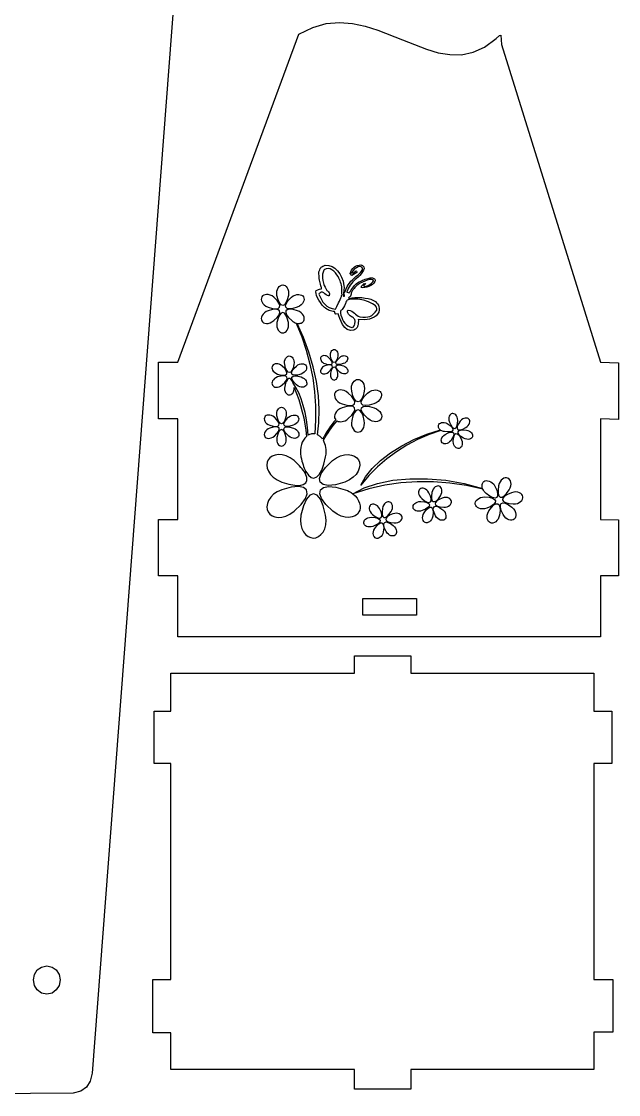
# Model space of a CAD drawing. Extents: x -1652 to 1470, y -458 to 1785.
# Drawn here: x -1195 to -1067.9, y -339.5 to -111 of the extents above; entities that cross this region are included whole.
import ezdxf

# ---------------------------------------------------------------- set-up
doc = ezdxf.new("R2010")
doc.units = 0
doc.layers.add('LAYER_1', color=7, linetype='CONTINUOUS')

msp = doc.modelspace()

# ---------------------------------------------------------------- linework, layer by layer
at = {"layer": 'LAYER_1', "color": 114}
for points in [[(-1183.9593, -339.2017), (-1220.4843, -339.5017), (-1221.4843, -339.4517), (-1222.2843, -339.2517), (-1222.9093, -338.8767), (-1223.3593, -338.3767), (-1223.9093, -337.0517), (-1224.1093, -335.4017), (-1248.8843, -39.4517), (-1248.8843, 20.4983), (-1157.4343, 20.4983), (-1157.4343, -39.4517), (-1179.9343, -334.9767), (-1180.3593, -336.6267), (-1181.1593, -337.9267), (-1182.3343, -338.7767), (-1183.9593, -339.2017)], [(-1135.9343, -113.6767), (-1132.9843, -112.2267), (-1130.1343, -111.4017), (-1127.3093, -111.1517), (-1124.5343, -111.3517), (-1121.8093, -111.9267), (-1119.1343, -112.7767), (-1113.9093, -114.8767), (-1108.7843, -116.8767), (-1106.2843, -117.6017), (-1103.7843, -118.0017), (-1101.3093, -118.0267), (-1098.8592, -117.5017), (-1096.4093, -116.4017), (-1093.9593, -114.6017), (-1093.2593, -113.9517), (-1092.9593, -113.8767), (-1092.8093, -115.8267), (-1071.7343, -183.5267), (-1067.9093, -183.6517), (-1067.9093, -195.7268), (-1071.7343, -195.6017), (-1071.7343, -217.0017), (-1067.9093, -217.1017), (-1067.9093, -229.0517), (-1071.7343, -229.0517), (-1071.7343, -242.0017), (-1161.7093, -242.0017), (-1161.7093, -229.0517), (-1165.8343, -229.0517), (-1165.8343, -217.0017), (-1161.7093, -217.0017), (-1161.7093, -195.6017), (-1165.8343, -195.6017), (-1165.8343, -183.5267), (-1161.7093, -183.5267), (-1135.9343, -113.6767)], [(-1122.3343, -237.3767), (-1122.3343, -233.8767), (-1110.9093, -233.8767), (-1110.9093, -237.3767), (-1122.3343, -237.3767)], [(-1073.1343, -249.7767), (-1073.1343, -257.8767), (-1069.3093, -257.8767), (-1069.3093, -269.0017), (-1073.1343, -269.0017), (-1073.1343, -314.9767), (-1069.1093, -314.9767), (-1069.1093, -326.2017), (-1073.1343, -326.2017), (-1073.1343, -334.1767), (-1112.1343, -334.1767), (-1112.1343, -338.3267), (-1124.1343, -338.3267), (-1124.1343, -334.1767), (-1163.2093, -334.1767), (-1163.2093, -326.3267), (-1167.0343, -326.3267), (-1167.0343, -314.9767), (-1163.2093, -314.9767), (-1163.2093, -269.0017), (-1166.7343, -269.0017), (-1166.7343, -257.8767), (-1163.2093, -257.8767), (-1163.2093, -249.7767), (-1124.1343, -249.7767), (-1124.1343, -246.0767), (-1112.1343, -246.0767), (-1112.1343, -249.7767), (-1073.1343, -249.7767)], [(-1189.6093, -318.1017), (-1190.7093, -317.8767), (-1191.6343, -317.2267), (-1192.2343, -316.2767), (-1192.4593, -315.1017), (-1192.2343, -313.9517), (-1191.6343, -312.9767), (-1190.7093, -312.3517), (-1189.6093, -312.1017), (-1188.4843, -312.3517), (-1187.5843, -312.9767), (-1186.9593, -313.9517), (-1186.7593, -315.1017), (-1186.9593, -316.2767), (-1187.5843, -317.2267), (-1188.4843, -317.8767), (-1189.6093, -318.1017)]]:
    msp.add_lwpolyline(points, close=True, dxfattribs=at)
at = {"layer": 'LAYER_1', "color": 250}
for points in [[(-1126.5328, -169.3442), (-1126.5165, -169.383), (-1126.479, -169.4406), (-1126.4265, -169.4763), (-1126.3642, -169.4878), (-1126.2969, -169.4732), (-1126.246, -169.4359), (-1126.2243, -169.3826), (-1126.2263, -169.3167), (-1126.2461, -169.2419), (-1126.3168, -169.0788), (-1126.3912, -168.921), (-1126.2764, -168.776), (-1126.1835, -168.6388), (-1126.1088, -168.4933), (-1126.0487, -168.3235), (-1125.8886, -167.8638), (-1125.6855, -167.4365), (-1125.4437, -167.0366), (-1125.1671, -166.659), (-1124.8596, -166.2988), (-1124.5255, -165.9508), (-1124.1686, -165.6101), (-1123.7931, -165.2715), (-1123.3582, -164.8927), (-1122.8618, -164.4155), (-1122.6486, -164.1651), (-1122.4898, -163.9205), (-1122.4088, -163.6916), (-1122.4286, -163.4886), (-1122.461, -163.411), (-1122.6636, -163.1775), (-1122.9664, -163.1217), (-1123.3307, -163.2084), (-1123.7177, -163.4024), (-1124.0888, -163.6683), (-1124.4053, -163.971), (-1124.6284, -164.2752), (-1124.7194, -164.5456), (-1124.3806, -164.4993), (-1123.7455, -164.039), (-1123.6582, -164.139), (-1123.6261, -164.2562), (-1123.5997, -164.3876), (-1123.5782, -164.4286), (-1124.6848, -165.0391), (-1125.03, -164.6668), (-1124.9142, -164.2696), (-1124.7342, -163.9084), (-1124.4977, -163.589), (-1124.2122, -163.317), (-1123.8852, -163.0982), (-1123.5243, -162.9384), (-1123.1371, -162.8433), (-1122.7311, -162.8188), (-1122.6516, -162.8293), (-1122.5653, -162.8551), (-1122.4762, -162.8944), (-1122.3884, -162.9453), (-1122.3057, -163.0059), (-1122.2322, -163.0742), (-1122.1718, -163.1484), (-1122.1287, -163.2266), (-1122.1124, -163.2654), (-1122.0804, -163.5628), (-1122.1852, -163.9115), (-1122.3955, -164.2906), (-1122.6804, -164.6794), (-1123.0088, -165.057), (-1123.3496, -165.4026), (-1123.6717, -165.6954), (-1123.9442, -165.9147), (-1124.2106, -166.1411), (-1124.4822, -166.4251), (-1124.7509, -166.7529), (-1125.0086, -167.1109), (-1125.247, -167.4852), (-1125.4581, -167.8621), (-1125.6336, -168.2277), (-1125.7654, -168.5684), (-1125.7751, -168.6098), (-1125.2482, -168.7164), (-1125.14, -168.6298), (-1125.0658, -168.5534), (-1125.0162, -168.484), (-1124.9817, -168.4183), (-1124.92, -168.2851), (-1124.8049, -168.1282), (-1124.4542, -167.6936), (-1124.1002, -167.2138), (-1123.9103, -166.9839), (-1123.7055, -166.7751), (-1123.4812, -166.598), (-1123.2327, -166.4635), (-1122.6293, -166.1866), (-1122.4012, -166.0635), (-1122.1466, -165.9496), (-1121.8732, -165.8468), (-1121.5887, -165.7569), (-1121.3007, -165.6821), (-1121.0168, -165.624), (-1120.7448, -165.5848), (-1120.4923, -165.5663), (-1120.298, -165.5735), (-1120.1187, -165.6073), (-1119.962, -165.6678), (-1119.8358, -165.7549), (-1119.748, -165.8685), (-1119.7063, -166.0085), (-1119.7185, -166.1748), (-1119.7926, -166.3674), (-1120.0095, -166.6774), (-1120.3077, -166.9553), (-1120.6675, -167.1959), (-1121.0688, -167.3937), (-1121.4918, -167.5431), (-1121.9166, -167.6389), (-1122.3233, -167.6756), (-1122.692, -167.6478), (-1122.6487, -167.4666), (-1122.6001, -167.3342), (-1122.5443, -167.237), (-1122.4792, -167.1611), (-1122.3127, -167.0176), (-1122.0846, -166.7934), (-1121.9877, -166.8263), (-1121.7244, -166.7725), (-1122.1628, -167.2448), (-1121.9356, -167.3869), (-1121.6079, -167.3538), (-1121.225, -167.1932), (-1120.8325, -166.9524), (-1120.4758, -166.6789), (-1120.2004, -166.4201), (-1120.0516, -166.2234), (-1120.0749, -166.1364), (-1120.2625, -165.9499), (-1120.5459, -165.8852), (-1120.9368, -165.926), (-1121.4012, -166.051), (-1121.9051, -166.2389), (-1122.4146, -166.4686), (-1122.8957, -166.7189), (-1123.3144, -166.9684), (-1123.6367, -167.196), (-1123.7629, -167.3087), (-1123.9074, -167.4574), (-1124.0612, -167.6311), (-1124.2153, -167.8183), (-1124.3606, -168.0079), (-1124.4882, -168.1888), (-1124.589, -168.3495), (-1124.654, -168.479), (-1124.7332, -168.6764), (-1124.7914, -168.8353), (-1124.8381, -169.0012), (-1124.883, -169.2195), (-1124.9062, -169.3052), (-1124.943, -169.3865), (-1124.9923, -169.464), (-1125.0526, -169.5385), (-1125.2015, -169.6806), (-1125.3794, -169.8177), (-1125.3471, -169.8951), (-1125.2696, -169.8627), (-1125.2372, -169.9403), (-1124.701, -169.7892), (-1124.0505, -169.7168), (-1123.3293, -169.7114), (-1122.5807, -169.7614), (-1121.8481, -169.8552), (-1121.1749, -169.9811), (-1120.6044, -170.1274), (-1120.18, -170.2827), (-1119.9163, -170.4295), (-1119.6598, -170.6214), (-1119.4204, -170.8518), (-1119.208, -171.114), (-1119.0323, -171.4014), (-1118.9032, -171.7073), (-1118.8307, -172.025), (-1118.8245, -172.3479), (-1118.9453, -172.8665), (-1119.1878, -173.3044), (-1119.5295, -173.6662), (-1119.9479, -173.9564), (-1120.4205, -174.1794), (-1120.9249, -174.3398), (-1121.4386, -174.442), (-1121.939, -174.4905), (-1123.3046, -174.4558), (-1123.293, -174.7288), (-1123.3176, -175.076), (-1123.36, -175.4239), (-1123.4021, -175.6989), (-1123.4408, -175.8705), (-1123.4955, -176.0165), (-1123.5673, -176.1427), (-1123.6573, -176.2548), (-1123.7668, -176.3587), (-1123.8969, -176.4602), (-1124.0488, -176.565), (-1124.2236, -176.6789), (-1124.9941, -176.7644), (-1125.6451, -176.5495), (-1126.1866, -176.1104), (-1126.6286, -175.5232), (-1126.9811, -174.8641), (-1127.254, -174.2091), (-1127.4573, -173.6345), (-1127.601, -173.2164), (-1128.0967, -173.3184), (-1128.2854, -172.9886), (-1128.3016, -172.95), (-1128.3438, -172.74), (-1128.6216, -172.6937), (-1128.9333, -172.646), (-1129.2393, -172.5873), (-1129.5, -172.5081), (-1129.712, -172.4012), (-1130.0177, -172.2264), (-1130.3149, -172.0405), (-1130.5016, -171.9), (-1130.9727, -171.3757), (-1131.3778, -170.8359), (-1131.7141, -170.2984), (-1131.9784, -169.7815), (-1132.1677, -169.303), (-1132.2791, -168.881), (-1132.3094, -168.5335), (-1132.2558, -168.2785), (-1131.9474, -168.1129), (-1131.7678, -168.0275), (-1131.5531, -167.9738), (-1131.139, -167.9028), (-1131.1328, -167.7742), (-1131.1535, -167.6191), (-1131.1941, -167.4456), (-1131.2473, -167.2621), (-1131.3633, -166.8976), (-1131.4441, -166.5913), (-1131.495, -166.3244), (-1131.5539, -166.0168), (-1131.6066, -165.6788), (-1131.6387, -165.3207), (-1131.6598, -165.0681), (-1131.6852, -164.7462), (-1131.6904, -164.5784), (-1131.6859, -164.416), (-1131.668, -164.2668), (-1131.6332, -164.1384), (-1131.5234, -163.8449), (-1131.3875, -163.5572), (-1131.2967, -163.4237), (-1131.1836, -163.3015), (-1131.0431, -163.1938), (-1130.8699, -163.1039), (-1130.752, -163.0599), (-1130.3278, -162.8772), (-1129.5801, -162.941), (-1128.8895, -163.1616), (-1128.2633, -163.5294), (-1127.7085, -164.0347), (-1127.2324, -164.6678), (-1126.8422, -165.4192), (-1126.5449, -166.2792), (-1126.3479, -167.2381), (-1126.3281, -167.5257), (-1126.3361, -167.7893), (-1126.3596, -168.046), (-1126.3869, -168.3131), (-1126.5328, -169.3442)], [(-1127.4144, -165.6455), (-1127.619, -165.2905), (-1127.8768, -164.9046), (-1128.1808, -164.5178), (-1128.5243, -164.1602), (-1128.9001, -163.8619), (-1129.3013, -163.6529), (-1129.7211, -163.5633), (-1130.1525, -163.6231), (-1130.3058, -163.6928), (-1130.4721, -163.7814), (-1130.6111, -163.9234), (-1130.7245, -164.1067), (-1130.8135, -164.3192), (-1130.8798, -164.5488), (-1130.9246, -164.7833), (-1130.9496, -165.0105), (-1130.9561, -165.2185), (-1130.9191, -165.6056), (-1130.8261, -166.1361), (-1130.7641, -166.4181), (-1130.6947, -166.6914), (-1130.6202, -166.9413), (-1130.5426, -167.1529), (-1130.3871, -167.5112), (-1130.2303, -167.8287), (-1130.1483, -167.9717), (-1130.0621, -168.1039), (-1129.9707, -168.2252), (-1129.8727, -168.3352), (-1129.6494, -168.5583), (-1129.4809, -168.7781), (-1129.4479, -168.9141), (-1129.4389, -169.0164), (-1129.4473, -169.0929), (-1129.4668, -169.1516), (-1129.5131, -169.2473), (-1129.5263, -169.3669), (-1129.6763, -169.3687), (-1129.8259, -169.3294), (-1129.9738, -169.2579), (-1130.1187, -169.1629), (-1130.3943, -168.9379), (-1130.6423, -168.7251), (-1130.7731, -168.6477), (-1130.9128, -168.611), (-1131.0577, -168.6108), (-1131.2038, -168.643), (-1131.3471, -168.7033), (-1131.484, -168.7875), (-1131.6103, -168.8915), (-1131.7223, -169.011), (-1131.4514, -169.6241), (-1131.1559, -170.198), (-1130.8228, -170.7225), (-1130.4393, -171.1874), (-1129.9923, -171.5824), (-1129.4689, -171.8973), (-1128.856, -172.1218), (-1128.1408, -172.2457), (-1127.8529, -171.6387), (-1127.4878, -170.8944), (-1127.3053, -170.5115), (-1127.1383, -170.1432), (-1126.9984, -169.8058), (-1126.8971, -169.5155), (-1126.8717, -169.3981), (-1126.8542, -169.2909), (-1126.8245, -169.1975), (-1126.7623, -169.1217), (-1126.7785, -168.9488), (-1126.7778, -168.6449), (-1126.7723, -168.3129), (-1126.774, -168.0556), (-1126.7976, -167.7623), (-1126.8391, -167.4549), (-1126.8977, -167.1393), (-1126.9724, -166.8214), (-1127.0623, -166.5072), (-1127.1666, -166.2025), (-1127.2843, -165.9133), (-1127.4144, -165.6455)], [(-1143.8361, -169.6225), (-1143.9301, -169.8631), (-1143.9581, -170.1399), (-1143.9157, -170.4393), (-1143.7984, -170.7477), (-1143.6015, -171.0515), (-1143.3205, -171.3372), (-1142.951, -171.5913), (-1142.4883, -171.8), (-1141.5797, -172.0614), (-1140.869, -172.1399), (-1140.3654, -172.0521), (-1140.078, -171.8148), (-1140.016, -171.4444), (-1140.1886, -170.9577), (-1140.6049, -170.3712), (-1141.2743, -169.7017), (-1141.6683, -169.4127), (-1142.0649, -169.2231), (-1142.4523, -169.1232), (-1142.8187, -169.1031), (-1143.1521, -169.1528), (-1143.4407, -169.2625), (-1143.6727, -169.4224), (-1143.8361, -169.6225)], [(-1139.3993, -167.0616), (-1139.1443, -167.1002), (-1138.8908, -167.2141), (-1138.6528, -167.4004), (-1138.4444, -167.6563), (-1138.2795, -167.9789), (-1138.1722, -168.3654), (-1138.1366, -168.8131), (-1138.1867, -169.3189), (-1138.4148, -170.2358), (-1138.7023, -170.8902), (-1139.0303, -171.2823), (-1139.3797, -171.4124), (-1139.7314, -171.2808), (-1140.0664, -170.8879), (-1140.3658, -170.2338), (-1140.6104, -169.3189), (-1140.6643, -168.8331), (-1140.6306, -168.3949), (-1140.5237, -168.0096), (-1140.3582, -167.6824), (-1140.1485, -167.4188), (-1139.9091, -167.2239), (-1139.6545, -167.1031), (-1139.3993, -167.0616)], [(-1134.9647, -169.6225), (-1134.8709, -169.8631), (-1134.843, -170.1399), (-1134.8855, -170.4393), (-1135.003, -170.7477), (-1135.2, -171.0515), (-1135.4812, -171.3372), (-1135.8512, -171.5913), (-1136.3144, -171.8), (-1137.2225, -172.0614), (-1137.9329, -172.1399), (-1138.4363, -172.0522), (-1138.7236, -171.8149), (-1138.7854, -171.4447), (-1138.6125, -170.9582), (-1138.1957, -170.372), (-1137.5258, -169.7029), (-1137.1324, -169.4135), (-1136.7362, -169.2236), (-1136.3492, -169.1235), (-1135.9831, -169.1032), (-1135.6497, -169.1529), (-1135.361, -169.2626), (-1135.1287, -169.4224), (-1134.9647, -169.6225)], [(-1119.4552, -171.8002), (-1119.6257, -171.5492), (-1119.9081, -171.3074), (-1120.2714, -171.0799), (-1120.6849, -170.8718), (-1121.1176, -170.6881), (-1121.5388, -170.5341), (-1121.9174, -170.4148), (-1122.2228, -170.3354), (-1122.5622, -170.2639), (-1122.9588, -170.1924), (-1123.3965, -170.1302), (-1123.8592, -170.0868), (-1124.3308, -170.0716), (-1124.7951, -170.094), (-1125.236, -170.1635), (-1125.6374, -170.2894), (-1125.7233, -170.3692), (-1125.8244, -170.5291), (-1125.9349, -170.7456), (-1126.0491, -170.9953), (-1126.266, -171.5006), (-1126.4293, -171.8575), (-1126.5902, -172.1036), (-1126.7449, -172.2793), (-1126.8839, -172.4142), (-1126.9971, -172.5379), (-1127.0748, -172.6801), (-1127.1072, -172.8703), (-1127.0845, -173.1382), (-1126.9969, -173.5135), (-1126.8357, -174.014), (-1126.6459, -174.4598), (-1126.4227, -174.854), (-1126.1615, -175.1994), (-1125.8576, -175.499), (-1125.5063, -175.7558), (-1125.1029, -175.9725), (-1124.6427, -176.1523), (-1124.6137, -176.108), (-1124.6178, -176.0969), (-1124.6094, -176.0917), (-1124.5427, -176.0651), (-1124.5039, -176.0489), (-1124.2583, -175.9797), (-1124.1582, -175.6122), (-1124.0586, -175.5982), (-1124.0743, -175.4979), (-1124.0669, -175.3896), (-1124.0447, -175.273), (-1124.0165, -175.1481), (-1123.9908, -175.0147), (-1123.9763, -174.8727), (-1123.9814, -174.7218), (-1124.0148, -174.562), (-1124.0516, -174.4601), (-1124.098, -174.3639), (-1124.1546, -174.2733), (-1124.2223, -174.1882), (-1124.3016, -174.1085), (-1124.3934, -174.0341), (-1124.4983, -173.9649), (-1124.6169, -173.9008), (-1124.7927, -173.7995), (-1125.0006, -173.6511), (-1125.2139, -173.4675), (-1125.4058, -173.2603), (-1125.5496, -173.0413), (-1125.6186, -172.8221), (-1125.586, -172.6144), (-1125.425, -172.4301), (-1125.0222, -172.5119), (-1124.6861, -172.6626), (-1124.3967, -172.861), (-1124.134, -173.0862), (-1123.8782, -173.317), (-1123.6092, -173.5322), (-1123.3071, -173.7108), (-1122.952, -173.8316), (-1122.336, -173.933), (-1121.7874, -173.9528), (-1121.2967, -173.8929), (-1120.854, -173.7554), (-1120.4497, -173.5423), (-1120.0742, -173.2557), (-1119.7177, -172.8976), (-1119.3707, -172.4699), (-1119.3662, -172.1097), (-1119.4552, -171.8002)], [(-1143.8345, -174.7436), (-1143.6735, -174.945), (-1143.4481, -175.1075), (-1143.1677, -175.2204), (-1142.8419, -175.2729), (-1142.4801, -175.2543), (-1142.0917, -175.154), (-1141.6864, -174.9611), (-1141.2736, -174.665), (-1140.5935, -174.0085), (-1140.1706, -173.4321), (-1139.995, -172.9518), (-1140.057, -172.5842), (-1140.3467, -172.3454), (-1140.8545, -172.2517), (-1141.5705, -172.3195), (-1142.485, -172.565), (-1142.9325, -172.761), (-1143.295, -173.0094), (-1143.5753, -173.2948), (-1143.7758, -173.6021), (-1143.8994, -173.9158), (-1143.9486, -174.2208), (-1143.9261, -174.5019), (-1143.8345, -174.7436)], [(-1128.1074, -195.7999), (-1128.4859, -196.2352), (-1128.8579, -196.6961), (-1129.2223, -197.1811), (-1129.5781, -197.6888), (-1129.9242, -198.2179), (-1130.2597, -198.7668), (-1130.5834, -199.3343), (-1130.8942, -199.9189), (-1131.0134, -199.7622), (-1131.1385, -199.6162), (-1131.2688, -199.4813), (-1131.4038, -199.3574), (-1131.5428, -199.2446), (-1131.6853, -199.1432), (-1131.8306, -199.0533), (-1131.9782, -198.9749), (-1131.6725, -196.4075), (-1131.6133, -193.6288), (-1131.7984, -190.6875), (-1132.2254, -187.6323), (-1132.8921, -184.5121), (-1133.7963, -181.3755), (-1134.9355, -178.2714), (-1136.3076, -175.2485), (-1136.072, -175.2737), (-1135.8494, -175.2682), (-1135.642, -175.2347), (-1135.4523, -175.1759), (-1135.2828, -175.0947), (-1135.136, -174.9937), (-1135.0143, -174.8758), (-1134.9201, -174.7436), (-1134.8282, -174.5019), (-1134.8055, -174.2208), (-1134.8545, -173.9158), (-1134.978, -173.6021), (-1135.1785, -173.2948), (-1135.4586, -173.0094), (-1135.821, -172.761), (-1136.2683, -172.565), (-1137.1831, -172.3197), (-1137.8993, -172.252), (-1138.4071, -172.3457), (-1138.6967, -172.5844), (-1138.7584, -172.952), (-1138.5825, -173.4322), (-1138.1593, -174.0086), (-1137.4789, -174.665), (-1137.2309, -174.8556), (-1136.9842, -175.0075), (-1136.741, -175.123), (-1136.5032, -175.2045), (-1135.3369, -178.0907), (-1134.3644, -180.9944), (-1133.5854, -183.9156), (-1132.9995, -186.854), (-1132.6065, -189.8097), (-1132.4059, -192.7826), (-1132.3975, -195.7724), (-1132.5809, -198.7792), (-1132.8803, -198.754), (-1133.0155, -198.7596), (-1133.152, -198.7762), (-1133.2894, -198.8036), (-1133.4271, -198.8417), (-1133.7019, -198.9492), (-1133.9725, -199.0972), (-1134.1108, -197.4239), (-1134.3323, -195.7996), (-1134.6336, -194.238), (-1135.0113, -192.7531), (-1135.4616, -191.3587), (-1135.9813, -190.0688), (-1136.5667, -188.897), (-1137.2143, -187.8574), (-1137.4166, -187.4095), (-1137.6435, -187.1191), (-1137.885, -186.9859), (-1138.1314, -187.0099), (-1138.3729, -187.1909), (-1138.5995, -187.5286), (-1138.8015, -188.0231), (-1138.9691, -188.6741), (-1139.0128, -189.0682), (-1138.9855, -189.4237), (-1138.8989, -189.7363), (-1138.7648, -190.0018), (-1138.5948, -190.2157), (-1138.4008, -190.3738), (-1138.1943, -190.4719), (-1137.9872, -190.5055), (-1137.7966, -190.4788), (-1137.6062, -190.4), (-1137.425, -190.2708), (-1137.262, -190.093), (-1137.126, -189.8686), (-1137.026, -189.5992), (-1136.9711, -189.2867), (-1136.9702, -188.933), (-1136.4506, -190.198), (-1135.9854, -191.4745), (-1135.5748, -192.7625), (-1135.2188, -194.0619), (-1134.9174, -195.3727), (-1134.6708, -196.695), (-1134.4789, -198.0287), (-1134.3419, -199.3739), (-1134.6693, -199.707), (-1134.9633, -200.1046), (-1135.2147, -200.5633), (-1135.4143, -201.0798), (-1135.5527, -201.6505), (-1135.6206, -202.2721), (-1135.6089, -202.9412), (-1135.5082, -203.6545), (-1135.4075, -204.1236), (-1135.3, -204.5671), (-1135.1861, -204.985), (-1135.0661, -205.3774), (-1134.9404, -205.7442), (-1134.8095, -206.0855), (-1134.6738, -206.4014), (-1134.5336, -206.6917), (-1134.6025, -207.1961), (-1134.7785, -206.8981), (-1134.9874, -206.5874), (-1135.2296, -206.2645), (-1135.5054, -205.9299), (-1135.815, -205.5842), (-1136.1588, -205.228), (-1136.5371, -204.8617), (-1136.9502, -204.486), (-1137.8052, -203.8585), (-1138.666, -203.447), (-1139.5068, -203.23), (-1140.302, -203.1861), (-1141.0257, -203.294), (-1141.6522, -203.5322), (-1142.1557, -203.8793), (-1142.5105, -204.3138), (-1142.715, -204.8358), (-1142.7763, -205.4364), (-1142.6845, -206.0861), (-1142.4297, -206.7555), (-1142.0023, -207.4151), (-1141.3923, -208.0354), (-1140.5899, -208.5872), (-1139.5853, -209.0408), (-1138.0802, -209.5015), (-1136.8092, -209.7381), (-1135.7807, -209.7651), (-1135.0027, -209.5976), (-1134.4834, -209.2503), (-1134.2309, -208.7381), (-1134.2535, -208.0756), (-1134.5591, -207.2779), (-1134.4672, -206.8177), (-1133.9185, -207.6174), (-1133.3374, -208.0763), (-1132.7431, -208.194), (-1132.155, -207.9702), (-1131.5923, -207.4047), (-1131.0743, -206.4971), (-1130.6203, -205.2471), (-1130.2495, -203.6545), (-1130.1731, -203.1229), (-1130.1413, -202.6186), (-1130.1511, -202.1421), (-1130.1994, -201.694), (-1130.2828, -201.2751), (-1130.3982, -200.886), (-1130.5426, -200.5273), (-1130.7126, -200.1996), (-1130.3998, -199.6434), (-1130.0724, -199.0972), (-1129.7305, -198.5609), (-1129.374, -198.0346), (-1129.0031, -197.5183), (-1128.6176, -197.0119), (-1128.2176, -196.5154), (-1127.8032, -196.0288), (-1127.5773, -196.1248), (-1127.3226, -196.1855), (-1127.0433, -196.206), (-1126.7438, -196.1815), (-1126.4283, -196.1071), (-1126.101, -195.9779), (-1125.7664, -195.7891), (-1125.4286, -195.5359), (-1124.6819, -194.8148), (-1124.2175, -194.1816), (-1124.0247, -193.6542), (-1124.0929, -193.2504), (-1124.4111, -192.9881), (-1124.9689, -192.8852), (-1125.7553, -192.9596), (-1126.7597, -193.2291), (-1127.2509, -193.4444), (-1127.6489, -193.7173), (-1127.9565, -194.0308), (-1128.1767, -194.3682), (-1128.3124, -194.7128), (-1128.3665, -195.0477), (-1128.3418, -195.3562), (-1128.2414, -195.6215), (-1128.1074, -195.7999)], [(-1139.3993, -177.3026), (-1139.1443, -177.264), (-1138.8908, -177.1502), (-1138.6528, -176.9639), (-1138.4444, -176.708), (-1138.2795, -176.3854), (-1138.1722, -175.9988), (-1138.1366, -175.5512), (-1138.1867, -175.0454), (-1138.4148, -174.1283), (-1138.7023, -173.4738), (-1139.0303, -173.0816), (-1139.3797, -172.9514), (-1139.7314, -173.083), (-1140.0664, -173.476), (-1140.3658, -174.1302), (-1140.6104, -175.0454), (-1140.6643, -175.531), (-1140.6306, -175.9692), (-1140.5237, -176.3545), (-1140.3582, -176.6816), (-1140.1485, -176.9453), (-1139.9091, -177.1403), (-1139.6545, -177.2611), (-1139.3993, -177.3026)], [(-1137.9872, -182.2005), (-1137.7805, -182.2318), (-1137.575, -182.3241), (-1137.382, -182.4752), (-1137.2129, -182.6827), (-1137.0792, -182.9443), (-1136.9922, -183.2578), (-1136.9634, -183.6208), (-1137.0042, -184.031), (-1137.1891, -184.7746), (-1137.4222, -185.3053), (-1137.6881, -185.6233), (-1137.9714, -185.7288), (-1138.2565, -185.6221), (-1138.5282, -185.3034), (-1138.7708, -184.7729), (-1138.9691, -184.031), (-1139.0128, -183.6371), (-1138.9855, -183.2818), (-1138.8989, -182.9693), (-1138.7648, -182.704), (-1138.5948, -182.4902), (-1138.4008, -182.3321), (-1138.1943, -182.2341), (-1137.9872, -182.2005)], [(-1131.2592, -182.4509), (-1131.3191, -182.6034), (-1131.337, -182.7788), (-1131.3103, -182.9685), (-1131.2359, -183.164), (-1131.111, -183.3567), (-1130.9328, -183.5379), (-1130.6983, -183.6991), (-1130.4049, -183.8317), (-1129.8287, -183.9973), (-1129.378, -184.0469), (-1129.0585, -183.9911), (-1128.8762, -183.8406), (-1128.8368, -183.6057), (-1128.9463, -183.2971), (-1129.2103, -182.9253), (-1129.6349, -182.5009), (-1129.8849, -182.3177), (-1130.1365, -182.1975), (-1130.3822, -182.1342), (-1130.6145, -182.1214), (-1130.8259, -182.1529), (-1131.0088, -182.2225), (-1131.1557, -182.3239), (-1131.2592, -182.4509)], [(-1128.4461, -180.8266), (-1128.2845, -180.8511), (-1128.1237, -180.9233), (-1127.9728, -181.0415), (-1127.8406, -181.2038), (-1127.736, -181.4083), (-1127.668, -181.6534), (-1127.6454, -181.9371), (-1127.6772, -182.2577), (-1127.8217, -182.8392), (-1128.004, -183.2543), (-1128.2119, -183.503), (-1128.4335, -183.5856), (-1128.6566, -183.5022), (-1128.8692, -183.253), (-1129.0591, -182.8381), (-1129.2144, -182.2577), (-1129.2485, -181.9496), (-1129.2271, -181.6717), (-1129.1593, -181.4274), (-1129.0543, -181.2201), (-1128.9213, -181.0529), (-1128.7695, -180.9294), (-1128.6081, -180.8529), (-1128.4461, -180.8266)], [(-1125.6341, -182.4509), (-1125.5746, -182.6034), (-1125.5569, -182.7788), (-1125.5839, -182.9685), (-1125.6584, -183.164), (-1125.7833, -183.3567), (-1125.9615, -183.5379), (-1126.1959, -183.6991), (-1126.4894, -183.8317), (-1127.0653, -183.9973), (-1127.5158, -184.0469), (-1127.8352, -183.9912), (-1128.0175, -183.8406), (-1128.0568, -183.6057), (-1127.9472, -183.2972), (-1127.6828, -182.9254), (-1127.2578, -182.5011), (-1127.008, -182.3178), (-1126.7567, -182.1976), (-1126.5112, -182.1342), (-1126.2792, -182.1214), (-1126.0679, -182.153), (-1125.885, -182.2225), (-1125.7379, -182.3239), (-1125.6341, -182.4509)], [(-1141.5848, -184.2772), (-1141.6613, -184.4724), (-1141.6842, -184.6969), (-1141.6499, -184.9397), (-1141.5547, -185.1898), (-1141.395, -185.4362), (-1141.167, -185.668), (-1140.8672, -185.8741), (-1140.4918, -186.0436), (-1139.7553, -186.2554), (-1139.1791, -186.319), (-1138.7707, -186.2477), (-1138.5376, -186.0552), (-1138.4872, -185.7548), (-1138.6271, -185.3601), (-1138.9646, -184.8846), (-1139.5073, -184.3417), (-1139.8269, -184.1074), (-1140.1486, -183.9537), (-1140.4628, -183.8727), (-1140.7599, -183.8564), (-1141.0302, -183.8967), (-1141.2643, -183.9856), (-1141.4523, -184.1151), (-1141.5848, -184.2772)], [(-1134.3923, -184.2772), (-1134.3159, -184.4724), (-1134.2931, -184.6969), (-1134.3275, -184.9397), (-1134.4227, -185.1898), (-1134.5824, -185.4362), (-1134.8104, -185.668), (-1135.1103, -185.8741), (-1135.4858, -186.0436), (-1136.2222, -186.2554), (-1136.7982, -186.319), (-1137.2064, -186.2478), (-1137.4394, -186.0553), (-1137.4896, -185.7551), (-1137.3495, -185.3606), (-1137.0117, -184.8854), (-1136.4687, -184.343), (-1136.1493, -184.1083), (-1135.8279, -183.9543), (-1135.5139, -183.8731), (-1135.2171, -183.8565), (-1134.947, -183.8967), (-1134.7131, -183.9856), (-1134.525, -184.1151), (-1134.3923, -184.2772)], [(-1131.2586, -185.6983), (-1131.1566, -185.826), (-1131.0137, -185.929), (-1130.836, -186.0007), (-1130.6294, -186.0341), (-1130.3999, -186.0224), (-1130.1535, -185.9589), (-1129.8964, -185.8367), (-1129.6344, -185.6489), (-1129.2033, -185.2324), (-1128.9351, -184.8668), (-1128.8239, -184.5622), (-1128.8633, -184.329), (-1129.0471, -184.1775), (-1129.3692, -184.118), (-1129.8233, -184.1608), (-1130.4033, -184.3162), (-1130.687, -184.4408), (-1130.9168, -184.5985), (-1131.0945, -184.7796), (-1131.2216, -184.9746), (-1131.2999, -185.1735), (-1131.331, -185.367), (-1131.3167, -185.5451), (-1131.2586, -185.6983)], [(-1128.4461, -187.3213), (-1128.2845, -187.2968), (-1128.1237, -187.2246), (-1127.9728, -187.1064), (-1127.8406, -186.9441), (-1127.7359, -186.7394), (-1127.6679, -186.4942), (-1127.6452, -186.2102), (-1127.6769, -185.8892), (-1127.8215, -185.3077), (-1128.0038, -184.8927), (-1128.2118, -184.6441), (-1128.4335, -184.5616), (-1128.6566, -184.645), (-1128.8692, -184.8942), (-1129.0591, -185.309), (-1129.2144, -185.8892), (-1129.2485, -186.1973), (-1129.2271, -186.4753), (-1129.1593, -186.7198), (-1129.0543, -186.9273), (-1128.9213, -187.0946), (-1128.7695, -187.2183), (-1128.6081, -187.295), (-1128.4461, -187.3213)], [(-1125.6053, -185.6983), (-1125.7072, -185.826), (-1125.8499, -185.929), (-1126.0274, -186.0007), (-1126.2338, -186.0341), (-1126.4631, -186.0224), (-1126.7092, -185.9589), (-1126.9662, -185.8367), (-1127.2282, -185.6489), (-1127.6597, -185.2324), (-1127.9281, -184.8668), (-1128.0396, -184.5622), (-1128.0005, -184.329), (-1127.8169, -184.1775), (-1127.495, -184.118), (-1127.0409, -184.1608), (-1126.4609, -184.3162), (-1126.1771, -184.4408), (-1125.9472, -184.5985), (-1125.7695, -184.7796), (-1125.6423, -184.9746), (-1125.564, -185.1735), (-1125.5328, -185.367), (-1125.5471, -185.5451), (-1125.6053, -185.6983)], [(-1141.5834, -188.4296), (-1141.4531, -188.593), (-1141.2704, -188.7249), (-1141.0432, -188.8165), (-1140.779, -188.8592), (-1140.4857, -188.8441), (-1140.1708, -188.7628), (-1139.8421, -188.6063), (-1139.5073, -188.366), (-1138.956, -187.8337), (-1138.613, -187.3663), (-1138.4706, -186.977), (-1138.5209, -186.6789), (-1138.7558, -186.4853), (-1139.1675, -186.4093), (-1139.7481, -186.4643), (-1140.4897, -186.6633), (-1140.8525, -186.8224), (-1141.1464, -187.0239), (-1141.3736, -187.2554), (-1141.5362, -187.5045), (-1141.6363, -187.7589), (-1141.6761, -188.0062), (-1141.6578, -188.2338), (-1141.5834, -188.4296)], [(-1134.3551, -188.4296), (-1134.4853, -188.593), (-1134.6678, -188.7249), (-1134.895, -188.8165), (-1135.159, -188.8592), (-1135.4523, -188.8441), (-1135.767, -188.7628), (-1136.0955, -188.6063), (-1136.4301, -188.366), (-1136.9818, -187.8337), (-1137.325, -187.3663), (-1137.4676, -186.977), (-1137.4177, -186.6789), (-1137.1829, -186.4853), (-1136.7713, -186.4093), (-1136.1908, -186.4643), (-1135.4491, -186.6633), (-1135.0863, -186.8224), (-1134.7923, -187.0239), (-1134.5651, -187.2554), (-1134.4025, -187.5045), (-1134.3023, -187.7589), (-1134.2624, -188.0062), (-1134.2807, -188.2338), (-1134.3551, -188.4296)], [(-1123.3699, -187.1848), (-1123.0899, -187.2272), (-1122.8115, -187.3522), (-1122.5502, -187.5568), (-1122.3213, -187.8378), (-1122.1403, -188.1921), (-1122.0227, -188.6167), (-1121.9838, -189.1084), (-1122.039, -189.6641), (-1122.2892, -190.6712), (-1122.6048, -191.39), (-1122.9649, -191.8207), (-1123.3486, -191.9637), (-1123.7348, -191.8193), (-1124.1027, -191.3876), (-1124.4313, -190.6692), (-1124.6997, -189.6641), (-1124.759, -189.1306), (-1124.7221, -188.6493), (-1124.6048, -188.2261), (-1124.4232, -187.8668), (-1124.1929, -187.5772), (-1123.9301, -187.3631), (-1123.6504, -187.2303), (-1123.3699, -187.1848)], [(-1128.2425, -189.9976), (-1128.3461, -190.2617), (-1128.3771, -190.5656), (-1128.3307, -190.8943), (-1128.2018, -191.2331), (-1127.9855, -191.5669), (-1127.6768, -191.8809), (-1127.2708, -192.1601), (-1126.7624, -192.3897), (-1125.7647, -192.6766), (-1124.9842, -192.7626), (-1124.4311, -192.6662), (-1124.1154, -192.4054), (-1124.0473, -191.9987), (-1124.2369, -191.4642), (-1124.6943, -190.8203), (-1125.4296, -190.0852), (-1125.8622, -189.7677), (-1126.2977, -189.5594), (-1126.7232, -189.4495), (-1127.1255, -189.4273), (-1127.4916, -189.4818), (-1127.8085, -189.6022), (-1128.0631, -189.7778), (-1128.2425, -189.9976)], [(-1118.5002, -189.9976), (-1118.397, -190.2617), (-1118.3663, -190.5656), (-1118.4129, -190.8943), (-1118.542, -191.2331), (-1118.7584, -191.5669), (-1119.0673, -191.8809), (-1119.4735, -192.1601), (-1119.9821, -192.3897), (-1120.9795, -192.6766), (-1121.7598, -192.7626), (-1122.3127, -192.6662), (-1122.6283, -192.4055), (-1122.6962, -191.9988), (-1122.5064, -191.4645), (-1122.0487, -190.8207), (-1121.313, -190.0858), (-1120.8805, -189.7681), (-1120.4452, -189.5596), (-1120.0201, -189.4497), (-1119.618, -189.4273), (-1119.2521, -189.4818), (-1118.9351, -189.6022), (-1118.6802, -189.7778), (-1118.5002, -189.9976)], [(-1139.6499, -193.1342), (-1139.4442, -193.1653), (-1139.2397, -193.257), (-1139.0478, -193.4071), (-1138.8798, -193.6133), (-1138.7471, -193.8733), (-1138.6608, -194.1847), (-1138.6325, -194.5454), (-1138.6733, -194.9529), (-1138.8569, -195.6917), (-1139.0885, -196.219), (-1139.3527, -196.5349), (-1139.6341, -196.6397), (-1139.9174, -196.5336), (-1140.1871, -196.217), (-1140.4281, -195.69), (-1140.6248, -194.9529), (-1140.6685, -194.5614), (-1140.6416, -194.2083), (-1140.5556, -193.8979), (-1140.4224, -193.6343), (-1140.2536, -193.4219), (-1140.0608, -193.2649), (-1139.8556, -193.1676), (-1139.6499, -193.1342)], [(-1123.3699, -198.4326), (-1123.09, -198.3902), (-1122.8117, -198.2652), (-1122.5504, -198.0606), (-1122.3215, -197.7796), (-1122.1404, -197.4252), (-1122.0226, -197.0006), (-1121.9836, -196.5089), (-1122.0387, -195.9532), (-1122.289, -194.9462), (-1122.6047, -194.2274), (-1122.9649, -193.7967), (-1123.3485, -193.6537), (-1123.7348, -193.7981), (-1124.1027, -194.2297), (-1124.4313, -194.9481), (-1124.6997, -195.9532), (-1124.759, -196.4867), (-1124.7221, -196.9679), (-1124.6048, -197.3912), (-1124.4232, -197.7505), (-1124.1929, -198.0402), (-1123.9301, -198.2543), (-1123.6504, -198.3871), (-1123.3699, -198.4326)], [(-1118.4503, -195.6215), (-1118.6267, -195.8428), (-1118.874, -196.0215), (-1119.1816, -196.1456), (-1119.5393, -196.2034), (-1119.9365, -196.1831), (-1120.3628, -196.073), (-1120.8079, -195.8612), (-1121.2613, -195.5359), (-1122.0085, -194.8148), (-1122.4733, -194.1817), (-1122.6665, -193.6542), (-1122.5987, -193.2504), (-1122.2807, -192.9881), (-1121.723, -192.8852), (-1120.9365, -192.9596), (-1119.9318, -193.2291), (-1119.4405, -193.4444), (-1119.0425, -193.7173), (-1118.7348, -194.0308), (-1118.5145, -194.3682), (-1118.3788, -194.7128), (-1118.3248, -195.0477), (-1118.3496, -195.3562), (-1118.4503, -195.6215)], [(-1143.2242, -195.1978), (-1143.3004, -195.3914), (-1143.3235, -195.6143), (-1143.2897, -195.8555), (-1143.1953, -196.104), (-1143.0368, -196.3489), (-1142.8105, -196.5793), (-1142.5126, -196.7842), (-1142.1395, -196.9526), (-1141.4072, -197.1632), (-1140.8343, -197.2264), (-1140.4283, -197.1556), (-1140.1966, -196.9642), (-1140.1466, -196.6657), (-1140.2855, -196.2735), (-1140.6209, -195.8008), (-1141.16, -195.2613), (-1141.4776, -195.0285), (-1141.7973, -194.8759), (-1142.1096, -194.7954), (-1142.4048, -194.7791), (-1142.6734, -194.8191), (-1142.9058, -194.9076), (-1143.0926, -195.0364), (-1143.2242, -195.1978)], [(-1136.0766, -195.1978), (-1136.001, -195.3914), (-1135.9785, -195.6143), (-1136.0127, -195.8555), (-1136.1075, -196.104), (-1136.2663, -196.3489), (-1136.4929, -196.5793), (-1136.7909, -196.7842), (-1137.1641, -196.9526), (-1137.8958, -197.1632), (-1138.4682, -197.2264), (-1138.8739, -197.1556), (-1139.1055, -196.9644), (-1139.1554, -196.6659), (-1139.0162, -196.2738), (-1138.6805, -195.8014), (-1138.1408, -195.2622), (-1137.8234, -195.0291), (-1137.5039, -194.8762), (-1137.1919, -194.7956), (-1136.8969, -194.7792), (-1136.6284, -194.8192), (-1136.3958, -194.9076), (-1136.2087, -195.0364), (-1136.0766, -195.1978)], [(-1122.7777, -209.6966), (-1121.7726, -207.9455), (-1120.3464, -206.1929), (-1118.5505, -204.4798), (-1116.4365, -202.8475), (-1114.0559, -201.337), (-1111.4604, -199.9897), (-1108.7015, -198.8466), (-1105.8308, -197.949), (-1105.9602, -197.83), (-1106.0662, -197.7031), (-1106.1491, -197.5711), (-1106.2092, -197.4365), (-1106.2469, -197.3022), (-1106.2625, -197.1709), (-1106.2563, -197.0452), (-1106.2288, -196.928), (-1106.139, -196.7584), (-1105.9935, -196.608), (-1105.7994, -196.4859), (-1105.564, -196.4011), (-1105.2944, -196.3623), (-1104.9981, -196.3787), (-1104.6821, -196.4591), (-1104.3537, -196.6125), (-1103.7687, -197.0025), (-1103.3802, -197.3687), (-1103.1837, -197.6977), (-1103.1749, -197.9762), (-1103.3497, -198.1907), (-1103.7036, -198.3278), (-1104.2323, -198.3741), (-1104.9316, -198.3162), (-1105.1595, -198.2713), (-1105.3651, -198.2082), (-1105.5488, -198.1291), (-1105.7107, -198.0364), (-1108.2495, -198.9396), (-1110.6722, -200.002), (-1112.9789, -201.223), (-1115.1697, -202.6025), (-1117.2448, -204.1399), (-1119.2044, -205.835), (-1121.0487, -207.6874), (-1122.7777, -209.6966)], [(-1103.3515, -194.4441), (-1103.5315, -194.5097), (-1103.6995, -194.6296), (-1103.8456, -194.8), (-1103.96, -195.0165), (-1104.0329, -195.2753), (-1104.0545, -195.5721), (-1104.015, -195.9029), (-1103.9045, -196.2636), (-1103.6054, -196.898), (-1103.3011, -197.3326), (-1103.0056, -197.5703), (-1102.7326, -197.6142), (-1102.4958, -197.4672), (-1102.3092, -197.1325), (-1102.1865, -196.6129), (-1102.1415, -195.9116), (-1102.1729, -195.5504), (-1102.2612, -195.2365), (-1102.395, -194.9716), (-1102.563, -194.7576), (-1102.754, -194.5961), (-1102.9566, -194.4888), (-1103.1595, -194.4376), (-1103.3515, -194.4441)], [(-1099.7513, -195.6624), (-1099.8977, -195.5392), (-1100.0854, -195.4537), (-1100.3058, -195.4122), (-1100.5506, -195.4214), (-1100.8113, -195.4875), (-1101.0794, -195.617), (-1101.3465, -195.8165), (-1101.604, -196.0923), (-1102.0034, -196.6686), (-1102.2274, -197.1495), (-1102.2853, -197.5244), (-1102.1867, -197.7829), (-1101.9411, -197.9145), (-1101.5578, -197.9088), (-1101.0465, -197.7554), (-1100.4166, -197.4437), (-1100.1194, -197.2358), (-1099.8916, -197.0023), (-1099.7291, -196.7539), (-1099.6278, -196.5013), (-1099.5835, -196.2552), (-1099.5921, -196.0262), (-1099.6494, -195.825), (-1099.7513, -195.6624)], [(-1143.2238, -199.3236), (-1143.0942, -199.486), (-1142.9126, -199.617), (-1142.6867, -199.708), (-1142.424, -199.7503), (-1142.1324, -199.7353), (-1141.8194, -199.6545), (-1141.4926, -199.4991), (-1141.1598, -199.2607), (-1140.6122, -198.7318), (-1140.2716, -198.2672), (-1140.1303, -197.8802), (-1140.1802, -197.5839), (-1140.4137, -197.3914), (-1140.8228, -197.3158), (-1141.3997, -197.3704), (-1142.1365, -197.5682), (-1142.497, -197.7264), (-1142.7891, -197.9267), (-1143.0149, -198.1568), (-1143.1766, -198.4044), (-1143.2762, -198.6572), (-1143.3158, -198.9029), (-1143.2977, -199.1291), (-1143.2238, -199.3236)], [(-1139.6499, -201.387), (-1139.4444, -201.3559), (-1139.24, -201.264), (-1139.0481, -201.1138), (-1138.8801, -200.9074), (-1138.7472, -200.6472), (-1138.6609, -200.3354), (-1138.6325, -199.9745), (-1138.6733, -199.5666), (-1138.8569, -198.8282), (-1139.0885, -198.3011), (-1139.3527, -197.9852), (-1139.6341, -197.8803), (-1139.9174, -197.9862), (-1140.1871, -198.3027), (-1140.4281, -198.8296), (-1140.6248, -199.5666), (-1140.6685, -199.9581), (-1140.6416, -200.3114), (-1140.5556, -200.6222), (-1140.4224, -200.886), (-1140.2536, -201.0988), (-1140.0608, -201.256), (-1139.8556, -201.3535), (-1139.6499, -201.387)], [(-1136.0408, -199.3236), (-1136.1701, -199.486), (-1136.3514, -199.617), (-1136.5771, -199.708), (-1136.8395, -199.7503), (-1137.131, -199.7353), (-1137.4438, -199.6545), (-1137.7703, -199.4991), (-1138.1028, -199.2607), (-1138.6508, -198.7318), (-1138.9917, -198.2672), (-1139.1333, -197.8802), (-1139.0835, -197.5839), (-1138.8502, -197.3914), (-1138.4411, -197.3158), (-1137.8641, -197.3704), (-1137.1272, -197.5682), (-1136.7668, -197.7264), (-1136.4748, -197.9267), (-1136.2491, -198.1568), (-1136.0875, -198.4044), (-1135.988, -198.6572), (-1135.9485, -198.9029), (-1135.9668, -199.1291), (-1136.0408, -199.3236)], [(-1105.4616, -200.6793), (-1105.5649, -200.5182), (-1105.6256, -200.321), (-1105.6383, -200.0971), (-1105.5977, -199.8555), (-1105.4986, -199.6055), (-1105.3356, -199.3563), (-1105.1035, -199.1172), (-1104.797, -198.8973), (-1104.1739, -198.5752), (-1103.6681, -198.4149), (-1103.2887, -198.4056), (-1103.045, -198.5366), (-1102.946, -198.7972), (-1103.0011, -199.1766), (-1103.2192, -199.664), (-1103.6097, -200.2487), (-1103.8541, -200.5167), (-1104.1149, -200.7125), (-1104.3822, -200.8417), (-1104.6457, -200.9096), (-1104.8954, -200.9219), (-1105.1214, -200.8839), (-1105.3135, -200.8012), (-1105.4616, -200.6793)], [(-1101.8619, -201.8989), (-1102.0531, -201.9077), (-1102.2541, -201.8615), (-1102.4544, -201.7604), (-1102.6433, -201.6045), (-1102.8102, -201.3937), (-1102.9444, -201.1281), (-1103.0355, -200.8076), (-1103.0726, -200.4323), (-1103.0398, -199.7315), (-1102.9256, -199.2133), (-1102.7438, -198.8801), (-1102.5085, -198.7346), (-1102.2333, -198.7791), (-1101.9323, -199.0164), (-1101.6193, -199.4488), (-1101.3081, -200.079), (-1101.1982, -200.4246), (-1101.1591, -200.7484), (-1101.181, -201.0444), (-1101.2541, -201.3067), (-1101.3685, -201.5293), (-1101.5145, -201.7062), (-1101.6822, -201.8314), (-1101.8619, -201.8989)], [(-1099.0059, -199.3909), (-1099.094, -199.5612), (-1099.2346, -199.7125), (-1099.4222, -199.8355), (-1099.6516, -199.9211), (-1099.9175, -199.9602), (-1100.2144, -199.9435), (-1100.5371, -199.8619), (-1100.8802, -199.7062), (-1101.471, -199.3277), (-1101.8628, -198.9699), (-1102.0606, -198.646), (-1102.069, -198.3695), (-1101.8928, -198.1534), (-1101.5369, -198.0111), (-1101.006, -197.9559), (-1100.3048, -198.0011), (-1099.9506, -198.0793), (-1099.6506, -198.2077), (-1099.4051, -198.3748), (-1099.2145, -198.5693), (-1099.0789, -198.7795), (-1098.9987, -198.9942), (-1098.9743, -199.2018), (-1099.0059, -199.3909)], [(-1123.2566, -204.3138), (-1123.0524, -204.8358), (-1122.9914, -205.4364), (-1123.0834, -206.0861), (-1123.3384, -206.7555), (-1123.7661, -207.4151), (-1124.3765, -208.0354), (-1125.1793, -208.5872), (-1126.1844, -209.0408), (-1128.1555, -209.6081), (-1129.6976, -209.7784), (-1130.7905, -209.5879), (-1131.4142, -209.0727), (-1131.5486, -208.2689), (-1131.1736, -207.2127), (-1130.2692, -205.9403), (-1128.8153, -204.4878), (-1127.9606, -203.8597), (-1127.1004, -203.4477), (-1126.2601, -203.2304), (-1125.4655, -203.1864), (-1124.7423, -203.2941), (-1124.1159, -203.5322), (-1123.6121, -203.8793), (-1123.2566, -204.3138)], [(-1142.5075, -215.4289), (-1142.1584, -215.866), (-1141.6692, -216.2188), (-1141.0607, -216.4639), (-1140.3535, -216.5781), (-1139.568, -216.5379), (-1138.725, -216.3201), (-1137.8451, -215.9014), (-1136.9488, -215.2585), (-1135.4732, -213.8334), (-1134.5554, -212.582), (-1134.1745, -211.5396), (-1134.309, -210.7416), (-1134.938, -210.2233), (-1136.0402, -210.0202), (-1137.5945, -210.1674), (-1139.5796, -210.7004), (-1140.5506, -211.126), (-1141.3372, -211.6652), (-1141.9452, -212.2848), (-1142.3803, -212.9517), (-1142.6483, -213.6327), (-1142.755, -214.2946), (-1142.7062, -214.9044), (-1142.5075, -215.4289)], [(-1123.1575, -215.4289), (-1123.5062, -215.866), (-1123.9949, -216.2188), (-1124.603, -216.4639), (-1125.3098, -216.5781), (-1126.0949, -216.5379), (-1126.9375, -216.3201), (-1127.8171, -215.9014), (-1128.7131, -215.2585), (-1130.1896, -213.8334), (-1131.1082, -212.582), (-1131.4899, -211.5397), (-1131.3559, -210.7418), (-1130.7274, -210.2236), (-1129.6254, -210.0204), (-1128.0711, -210.1676), (-1126.0856, -210.7004), (-1125.6349, -210.8716), (-1125.2206, -211.0685), (-1124.8421, -211.2882), (-1124.4991, -211.5278), (-1122.0854, -210.2774), (-1119.2006, -209.3247), (-1115.9313, -208.6793), (-1112.3643, -208.351), (-1108.5862, -208.3492), (-1104.6837, -208.6838), (-1100.7435, -209.3644), (-1096.8521, -210.4005), (-1096.9141, -210.1718), (-1096.9437, -209.951), (-1096.9431, -209.7409), (-1096.9149, -209.5443), (-1096.8613, -209.3642), (-1096.7846, -209.2033), (-1096.6872, -209.0645), (-1096.5715, -208.9507), (-1096.3472, -208.822), (-1096.0733, -208.7554), (-1095.7643, -208.7559), (-1095.4351, -208.8285), (-1095.1002, -208.9782), (-1094.7743, -209.21), (-1094.4721, -209.5288), (-1094.2082, -209.9398), (-1093.8221, -210.8047), (-1093.6427, -211.5014), (-1093.6554, -212.0176), (-1093.8457, -212.3411), (-1094.199, -212.4598), (-1094.7008, -212.3615), (-1095.3366, -212.034), (-1096.0918, -211.4652), (-1096.3191, -211.2502), (-1096.5079, -211.0305), (-1096.6602, -210.8084), (-1096.7781, -210.5863), (-1100.3023, -209.7932), (-1103.8087, -209.2622), (-1107.2972, -208.9928), (-1110.7678, -208.9845), (-1114.2204, -209.2367), (-1117.6549, -209.7489), (-1121.0712, -210.5206), (-1124.4693, -211.5511), (-1123.9556, -212.015), (-1123.5471, -212.5156), (-1123.2412, -213.0377), (-1123.0353, -213.5656), (-1122.9266, -214.0842), (-1122.9125, -214.5778), (-1122.9904, -215.0312), (-1123.1575, -215.4289)], [(-1106.0696, -209.9278), (-1106.2744, -209.8831), (-1106.4996, -209.8958), (-1106.734, -209.9678), (-1106.966, -210.1012), (-1107.1843, -210.2976), (-1107.3773, -210.5592), (-1107.5338, -210.8878), (-1107.6422, -211.2852), (-1107.7357, -212.0457), (-1107.7079, -212.6246), (-1107.5734, -213.0166), (-1107.3467, -213.2164), (-1107.0423, -213.2188), (-1106.6748, -213.0185), (-1106.2586, -212.6102), (-1105.8083, -211.9887), (-1105.6266, -211.6364), (-1105.5251, -211.2947), (-1105.4942, -210.9719), (-1105.5245, -210.6762), (-1105.6066, -210.4157), (-1105.7312, -210.1987), (-1105.8886, -210.0333), (-1106.0696, -209.9278)], [(-1091.507, -208.1898), (-1091.7593, -208.135), (-1092.037, -208.1509), (-1092.3259, -208.2399), (-1092.612, -208.4044), (-1092.8812, -208.6468), (-1093.1192, -208.9694), (-1093.312, -209.3747), (-1093.4454, -209.8651), (-1093.5608, -210.8031), (-1093.5267, -211.517), (-1093.361, -212.0003), (-1093.0815, -212.2467), (-1092.7061, -212.2494), (-1092.2528, -212.0022), (-1091.7395, -211.4985), (-1091.184, -210.7318), (-1090.9599, -210.2977), (-1090.8347, -209.8766), (-1090.7966, -209.4787), (-1090.8342, -209.1139), (-1090.9356, -208.7926), (-1091.0893, -208.5247), (-1091.2836, -208.3204), (-1091.507, -208.1898)], [(-1132.8803, -220.9833), (-1132.3271, -220.8995), (-1131.7769, -220.6524), (-1131.2603, -220.248), (-1130.8078, -219.6926), (-1130.4499, -218.9923), (-1130.2172, -218.1533), (-1130.14, -217.1818), (-1130.249, -216.084), (-1130.7438, -214.0936), (-1131.3678, -212.6731), (-1132.0796, -211.8218), (-1132.8379, -211.5392), (-1133.6012, -211.8246), (-1134.3283, -212.6777), (-1134.9777, -214.0976), (-1135.5082, -216.084), (-1135.6253, -217.1384), (-1135.5524, -218.0894), (-1135.3207, -218.9258), (-1134.9617, -219.6358), (-1134.5068, -220.2081), (-1133.9873, -220.6311), (-1133.4347, -220.8933), (-1132.8803, -220.9833)], [(-1110.1763, -210.5435), (-1110.3172, -210.6978), (-1110.4188, -210.8988), (-1110.4735, -211.1375), (-1110.4742, -211.405), (-1110.4132, -211.6922), (-1110.2834, -211.9903), (-1110.0773, -212.2901), (-1109.7874, -212.5828), (-1109.1751, -213.0439), (-1108.6595, -213.3094), (-1108.2526, -213.3891), (-1107.966, -213.2929), (-1107.8117, -213.0306), (-1107.8014, -212.6122), (-1107.9469, -212.0475), (-1108.26, -211.3463), (-1108.4741, -211.013), (-1108.7193, -210.7544), (-1108.9836, -210.5664), (-1109.2552, -210.445), (-1109.5222, -210.386), (-1109.7727, -210.3855), (-1109.9947, -210.4393), (-1110.1763, -210.5435)], [(-1103.4538, -213.1516), (-1103.5172, -212.9524), (-1103.6406, -212.764), (-1103.8202, -212.5971), (-1104.0517, -212.4628), (-1104.3311, -212.3718), (-1104.6543, -212.3352), (-1105.0173, -212.3638), (-1105.416, -212.4685), (-1106.1213, -212.7679), (-1106.6088, -213.0815), (-1106.881, -213.3941), (-1106.9407, -213.6904), (-1106.7905, -213.9552), (-1106.433, -214.1734), (-1105.871, -214.3297), (-1105.1071, -214.4089), (-1104.7113, -214.3902), (-1104.3647, -214.3074), (-1104.0697, -214.1728), (-1103.8288, -213.9986), (-1103.6444, -213.7972), (-1103.5188, -213.5807), (-1103.4545, -213.3614), (-1103.4538, -213.1516)], [(-1098.3948, -213.7766), (-1098.3968, -213.5187), (-1098.3242, -213.2504), (-1098.1776, -212.9861), (-1097.9577, -212.74), (-1097.665, -212.5264), (-1097.3001, -212.3597), (-1096.8636, -212.2542), (-1096.3562, -212.2241), (-1095.4146, -212.3052), (-1094.7231, -212.4863), (-1094.2842, -212.7485), (-1094.1007, -213.0731), (-1094.1753, -213.4411), (-1094.5108, -213.8338), (-1095.1099, -214.2322), (-1095.9752, -214.6176), (-1096.4464, -214.7472), (-1096.8844, -214.7828), (-1097.2818, -214.7378), (-1097.6309, -214.6258), (-1097.9243, -214.4601), (-1098.1544, -214.2544), (-1098.3137, -214.0221), (-1098.3948, -213.7766)], [(-1088.2811, -212.1669), (-1088.3593, -211.9212), (-1088.5116, -211.6887), (-1088.7329, -211.483), (-1089.0184, -211.3173), (-1089.3629, -211.2051), (-1089.7615, -211.16), (-1090.2092, -211.1951), (-1090.7009, -211.3241), (-1091.5706, -211.6935), (-1092.1716, -212.0804), (-1092.5073, -212.4659), (-1092.5809, -212.8314), (-1092.3957, -213.1581), (-1091.9549, -213.4272), (-1091.262, -213.6201), (-1090.32, -213.7179), (-1089.8318, -213.6948), (-1089.4043, -213.5926), (-1089.0406, -213.4265), (-1088.7435, -213.2116), (-1088.5161, -212.963), (-1088.3612, -212.6959), (-1088.2819, -212.4255), (-1088.2811, -212.1669)], [(-1120.67, -213.9204), (-1120.8101, -214.0736), (-1120.9109, -214.2733), (-1120.9653, -214.5104), (-1120.9658, -214.7762), (-1120.9053, -215.0617), (-1120.7763, -215.3579), (-1120.5715, -215.6559), (-1120.2838, -215.9468), (-1119.6753, -216.4049), (-1119.1629, -216.6686), (-1118.7585, -216.7476), (-1118.4737, -216.6519), (-1118.3202, -216.3911), (-1118.3099, -215.9752), (-1118.4545, -215.414), (-1118.7656, -214.7173), (-1118.9785, -214.3863), (-1119.2222, -214.1294), (-1119.4849, -213.9426), (-1119.7549, -213.822), (-1120.0202, -213.7635), (-1120.269, -213.7631), (-1120.4896, -213.8167), (-1120.67, -213.9204)], [(-1116.5899, -213.3073), (-1116.793, -213.2631), (-1117.0166, -213.2759), (-1117.2494, -213.3477), (-1117.4799, -213.4803), (-1117.6968, -213.6756), (-1117.8887, -213.9356), (-1118.0442, -214.2621), (-1118.1519, -214.657), (-1118.2449, -215.4127), (-1118.2173, -215.988), (-1118.0837, -216.3775), (-1117.8584, -216.5761), (-1117.5558, -216.5785), (-1117.1905, -216.3794), (-1116.7767, -215.9737), (-1116.329, -215.356), (-1116.1487, -215.0058), (-1116.0479, -214.6663), (-1116.0173, -214.3455), (-1116.0475, -214.0516), (-1116.1292, -213.7927), (-1116.2531, -213.5769), (-1116.4098, -213.4124), (-1116.5899, -213.3073)], [(-1111.6555, -214.4567), (-1111.657, -214.2477), (-1111.5981, -214.0302), (-1111.4791, -213.8159), (-1111.3007, -213.6163), (-1111.0632, -213.4431), (-1110.7671, -213.3079), (-1110.413, -213.2224), (-1110.0013, -213.1981), (-1109.238, -213.2638), (-1108.6773, -213.4107), (-1108.3215, -213.6233), (-1108.1728, -213.8864), (-1108.2334, -214.1848), (-1108.5054, -214.5032), (-1108.9911, -214.8262), (-1109.6926, -215.1387), (-1110.0749, -215.2438), (-1110.4303, -215.2726), (-1110.7527, -215.2363), (-1111.0359, -215.1455), (-1111.2738, -215.0113), (-1111.4605, -214.8445), (-1111.5897, -214.656), (-1111.6555, -214.4567)], [(-1109.0403, -217.682), (-1109.2222, -217.5789), (-1109.3811, -217.4193), (-1109.5073, -217.2093), (-1109.5909, -216.9551), (-1109.6222, -216.6631), (-1109.5913, -216.3393), (-1109.4884, -215.9902), (-1109.3038, -215.6218), (-1108.8648, -214.9937), (-1108.457, -214.5815), (-1108.0949, -214.3797), (-1107.7926, -214.3825), (-1107.5645, -214.584), (-1107.4248, -214.9787), (-1107.3878, -215.5607), (-1107.4678, -216.3243), (-1107.5679, -216.7076), (-1107.7207, -217.0295), (-1107.9136, -217.2902), (-1108.1341, -217.49), (-1108.3696, -217.6289), (-1108.6075, -217.707), (-1108.8353, -217.7247), (-1109.0403, -217.682)], [(-1104.9393, -217.0309), (-1105.12, -217.1371), (-1105.3381, -217.195), (-1105.5833, -217.1993), (-1105.8452, -217.1446), (-1106.1137, -217.0255), (-1106.3784, -216.8368), (-1106.6291, -216.5731), (-1106.8555, -216.229), (-1107.1804, -215.5349), (-1107.3337, -214.9758), (-1107.3275, -214.5613), (-1107.174, -214.3009), (-1106.8852, -214.2039), (-1106.4735, -214.28), (-1105.9508, -214.5387), (-1105.3294, -214.9893), (-1105.0478, -215.2681), (-1104.8455, -215.5616), (-1104.7161, -215.8592), (-1104.6533, -216.15), (-1104.6506, -216.4234), (-1104.7016, -216.6685), (-1104.8, -216.8746), (-1104.9393, -217.0309)], [(-1095.1704, -217.7545), (-1095.3947, -217.6271), (-1095.5906, -217.43), (-1095.7462, -217.1708), (-1095.8493, -216.8573), (-1095.8878, -216.4971), (-1095.8497, -216.0979), (-1095.7229, -215.6673), (-1095.4953, -215.213), (-1094.9539, -214.4382), (-1094.4511, -213.9298), (-1094.0044, -213.6809), (-1093.6316, -213.6843), (-1093.3502, -213.933), (-1093.1778, -214.4197), (-1093.1322, -215.1376), (-1093.231, -216.0793), (-1093.3543, -216.5521), (-1093.5426, -216.9493), (-1093.7804, -217.2709), (-1094.0522, -217.5172), (-1094.3426, -217.6885), (-1094.6361, -217.785), (-1094.9172, -217.8069), (-1095.1704, -217.7545)], [(-1090.1128, -216.951), (-1090.3356, -217.0816), (-1090.6046, -217.1528), (-1090.9069, -217.158), (-1091.2299, -217.0906), (-1091.5609, -216.9439), (-1091.8873, -216.7113), (-1092.1963, -216.3864), (-1092.4753, -215.9623), (-1092.8762, -215.1062), (-1093.0654, -214.4167), (-1093.0578, -213.9055), (-1092.8685, -213.5844), (-1092.5125, -213.4649), (-1092.0047, -213.5588), (-1091.3601, -213.8777), (-1090.5937, -214.4335), (-1090.2464, -214.7772), (-1089.9969, -215.1391), (-1089.8374, -215.506), (-1089.7599, -215.8646), (-1089.7566, -216.2017), (-1089.8196, -216.504), (-1089.941, -216.7581), (-1090.1128, -216.951)], [(-1122.1406, -217.8089), (-1122.1422, -217.601), (-1122.0836, -217.3847), (-1121.9653, -217.1716), (-1121.7879, -216.9732), (-1121.5518, -216.8011), (-1121.2575, -216.6669), (-1120.9055, -216.5821), (-1120.4962, -216.5583), (-1119.7381, -216.6236), (-1119.1812, -216.7695), (-1118.8278, -216.9808), (-1118.68, -217.2422), (-1118.74, -217.5386), (-1119.0102, -217.8548), (-1119.4926, -218.1755), (-1120.1896, -218.4856), (-1120.5694, -218.5903), (-1120.9225, -218.6192), (-1121.2429, -218.5832), (-1121.5245, -218.4931), (-1121.7611, -218.3598), (-1121.9467, -218.1941), (-1122.0752, -218.0068), (-1122.1406, -217.8089)], [(-1113.9903, -216.5119), (-1114.0533, -216.3136), (-1114.1761, -216.1261), (-1114.3545, -215.9602), (-1114.5845, -215.8267), (-1114.862, -215.7364), (-1115.1832, -215.7002), (-1115.5438, -215.7289), (-1115.9398, -215.8333), (-1116.6406, -216.1308), (-1117.1249, -216.4423), (-1117.3954, -216.7528), (-1117.4547, -217.0472), (-1117.3054, -217.3103), (-1116.9503, -217.5269), (-1116.392, -217.6821), (-1115.6332, -217.7605), (-1115.2397, -217.7421), (-1114.8952, -217.66), (-1114.6021, -217.5264), (-1114.3628, -217.3534), (-1114.1795, -217.1533), (-1114.0548, -216.9382), (-1113.9909, -216.7203), (-1113.9903, -216.5119)], [(-1119.5412, -221.0141), (-1119.722, -220.9116), (-1119.8799, -220.7529), (-1120.0052, -220.5441), (-1120.0882, -220.2914), (-1120.1193, -220.001), (-1120.0886, -219.6791), (-1119.9865, -219.3321), (-1119.8033, -218.9659), (-1119.367, -218.342), (-1118.9617, -217.9326), (-1118.6018, -217.7322), (-1118.3013, -217.7349), (-1118.0745, -217.9352), (-1117.9356, -218.3274), (-1117.8988, -218.9056), (-1117.9784, -219.6644), (-1118.078, -220.0453), (-1118.2299, -220.3653), (-1118.4216, -220.6244), (-1118.6408, -220.823), (-1118.8748, -220.9611), (-1119.1112, -221.0389), (-1119.3375, -221.0565), (-1119.5412, -221.0141)], [(-1115.4665, -220.366), (-1115.6458, -220.4718), (-1115.8623, -220.5296), (-1116.1058, -220.5341), (-1116.366, -220.48), (-1116.6328, -220.362), (-1116.8959, -220.1746), (-1117.145, -219.9126), (-1117.37, -219.5706), (-1117.6931, -218.8804), (-1117.8455, -218.3246), (-1117.8394, -217.9126), (-1117.6868, -217.6537), (-1117.3999, -217.5573), (-1116.9906, -217.6329), (-1116.4712, -217.8898), (-1115.8536, -218.3375), (-1115.5738, -218.6146), (-1115.3728, -218.9064), (-1115.2442, -219.2021), (-1115.1818, -219.491), (-1115.1792, -219.7626), (-1115.2299, -220.006), (-1115.3278, -220.2107), (-1115.4665, -220.366)]]:
    msp.add_lwpolyline(points, close=True, dxfattribs=at)

doc.saveas('drawing.dxf')
